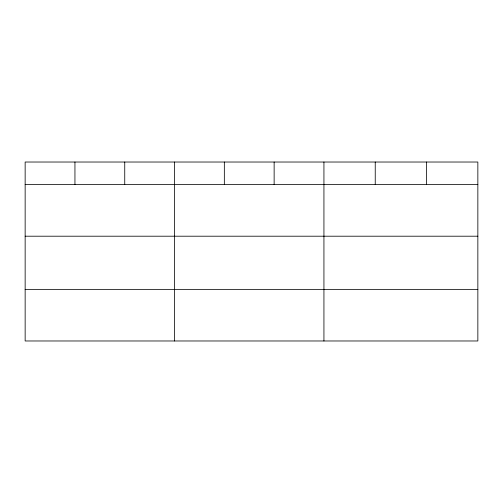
<?xml version="1.0" encoding="UTF-8"?>
<svg xmlns="http://www.w3.org/2000/svg" width="503" height="503" viewBox="0 0 503 503"><rect width="100%" height="100%" fill="white"/><g stroke="black" fill="none" stroke-linecap="round" stroke-linejoin="round"><path stroke-width="0.75" d="M477.85 236.203L477.85 162.023L25.15 162.023L25.15 340.977L477.85 340.977L477.85 236.203L25.15 236.203M25.15 184.601L477.85 184.601M25.15 289.37L477.85 289.37M426.544 162.023L426.544 184.601M375.238 162.023L375.238 184.601M323.932 162.023L323.932 340.977M274.135 162.023L274.135 184.601M224.338 162.023L224.338 184.601M174.541 162.023L174.541 340.977M124.744 162.023L124.744 184.601M74.947 162.023L74.947 184.601"/></g></svg>
